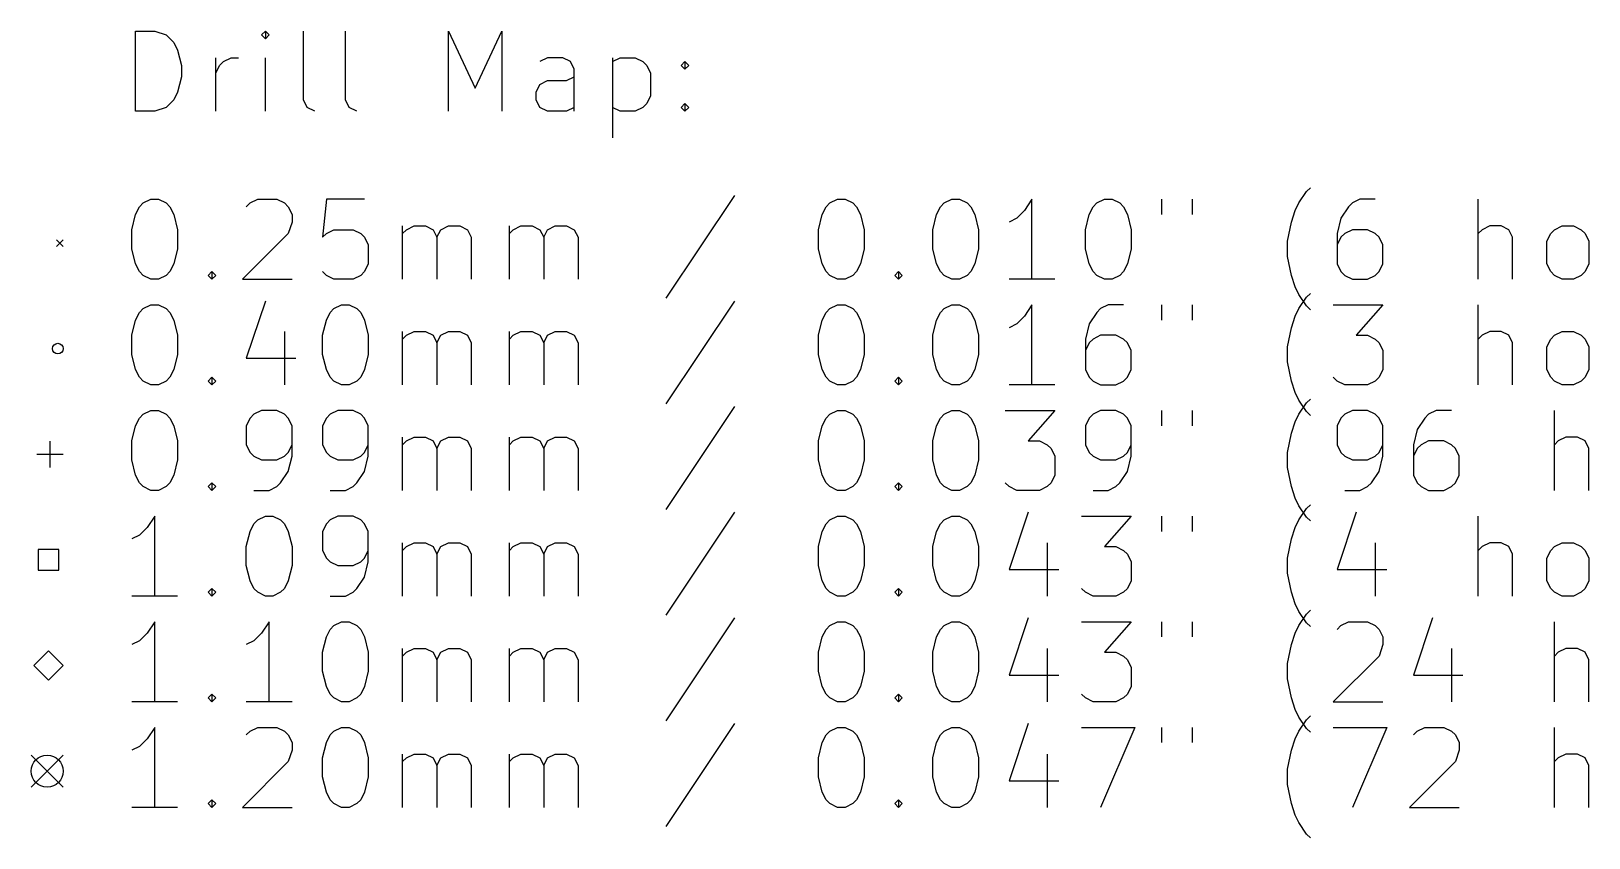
# Model space of a CAD drawing. Extents: x 19 to 135, y -149 to -23.
# Drawn here: x 19 to 77.4, y -149.4 to -119.2 of the extents above; entities that cross this region are included whole.
import ezdxf

# ---------------------------------------------------------------- set-up
doc = ezdxf.new("R2010")
doc.units = 0
doc.header["$MEASUREMENT"] = 0
doc.layers.add('BLACK', color=7, linetype='CONTINUOUS')

msp = doc.modelspace()

# ---------------------------------------------------------------- linework, layer by layer
at = {"layer": 'Black'}
for p, q in [((22.9593, -122.207), (22.9593, -119.207)), ((22.9593, -119.207), (23.6736, -119.207)), ((23.6736, -119.207), (24.1021, -119.35)), ((24.1021, -119.35), (24.3879, -119.636)), ((27.8164, -119.207), (27.6736, -119.35)), ((27.6736, -119.35), (27.8164, -119.493)), ((27.9593, -119.35), (27.8164, -119.207)), ((27.8164, -119.207), (27.8164, -119.493)), ((27.8164, -119.493), (27.9593, -119.35)), ((29.245, -121.779), (29.245, -119.207)), ((30.8164, -121.779), (30.8164, -119.207)), ((34.6736, -122.207), (34.6736, -119.207)), ((34.6736, -119.207), (35.6736, -121.35)), ((35.6736, -121.35), (36.6736, -119.207)), ((36.6736, -119.207), (36.6736, -122.207)), ((24.3879, -119.636), (24.5307, -119.921)), ((24.5307, -119.921), (24.6736, -120.493)), ((24.6736, -120.493), (24.6736, -120.921)), ((25.9593, -122.207), (25.9593, -120.207)), ((25.9593, -120.779), (26.1021, -120.493)), ((26.1021, -120.493), (26.245, -120.35)), ((26.245, -120.35), (26.5307, -120.207)), ((26.5307, -120.207), (26.8164, -120.207)), ((27.8164, -122.207), (27.8164, -120.207)), ((38.3879, -120.207), (38.1021, -120.35)), ((38.9593, -120.207), (38.3879, -120.207)), ((39.245, -120.35), (38.9593, -120.207)), ((39.3879, -120.636), (39.245, -120.35)), ((39.3879, -122.207), (39.3879, -120.636)), ((40.8164, -120.207), (40.8164, -123.207)), ((40.8164, -120.35), (41.1021, -120.207)), ((41.1021, -120.207), (41.6736, -120.207)), ((41.6736, -120.207), (41.9593, -120.35)), ((41.9593, -120.35), (42.1021, -120.493)), ((42.1021, -120.493), (42.245, -120.779)), ((43.3879, -120.493), (43.5307, -120.35)), ((43.5307, -120.636), (43.3879, -120.493)), ((43.5307, -120.35), (43.6736, -120.493)), ((43.5307, -120.35), (43.5307, -120.636)), ((43.6736, -120.493), (43.5307, -120.636)), ((24.6736, -120.921), (24.5307, -121.493)), ((37.9593, -121.493), (38.1021, -121.207)), ((38.1021, -121.207), (38.3879, -121.064)), ((38.3879, -121.064), (39.1021, -121.064)), ((39.1021, -121.064), (39.3879, -120.921)), ((42.245, -120.779), (42.245, -121.636)), ((24.3879, -121.779), (24.1021, -122.064)), ((24.5307, -121.493), (24.3879, -121.779)), ((29.3879, -122.064), (29.245, -121.779)), ((30.9593, -122.064), (30.8164, -121.779)), ((37.9593, -121.779), (37.9593, -121.493)), ((38.1021, -122.064), (37.9593, -121.779)), ((42.1021, -121.921), (41.9593, -122.064)), ((42.245, -121.636), (42.1021, -121.921)), ((43.3879, -122.064), (43.5307, -121.921)), ((43.5307, -121.921), (43.6736, -122.064)), ((43.5307, -121.921), (43.5307, -122.207)), ((23.6736, -122.207), (22.9593, -122.207)), ((24.1021, -122.064), (23.6736, -122.207)), ((29.6736, -122.207), (29.3879, -122.064)), ((31.245, -122.207), (30.9593, -122.064)), ((38.3879, -122.207), (38.1021, -122.064)), ((39.1021, -122.207), (38.3879, -122.207)), ((39.3879, -122.064), (39.1021, -122.207)), ((41.1021, -122.207), (40.8164, -122.064)), ((41.6736, -122.207), (41.1021, -122.207)), ((41.9593, -122.064), (41.6736, -122.207)), ((43.5307, -122.207), (43.3879, -122.064)), ((43.6736, -122.064), (43.5307, -122.207)), ((45.3879, -125.364), (42.8164, -129.221)), ((66.5307, -125.65), (66.8164, -125.221)), ((66.8164, -125.221), (66.9593, -125.079)), ((22.9593, -126.079), (23.1021, -125.793)), ((23.1021, -125.793), (23.245, -125.65)), ((23.245, -125.65), (23.5307, -125.507)), ((23.5307, -125.507), (23.8164, -125.507)), ((23.8164, -125.507), (24.1021, -125.65)), ((24.1021, -125.65), (24.245, -125.793)), ((24.245, -125.793), (24.3879, -126.079)), ((27.1021, -125.793), (27.245, -125.65)), ((27.245, -125.65), (27.5307, -125.507)), ((27.5307, -125.507), (28.245, -125.507)), ((28.245, -125.507), (28.5307, -125.65)), ((28.5307, -125.65), (28.6736, -125.793)), ((28.6736, -125.793), (28.8164, -126.079)), ((30.1021, -125.507), (29.9593, -126.936)), ((31.5307, -125.507), (30.1021, -125.507)), ((48.6736, -126.079), (48.8164, -125.793)), ((48.8164, -125.793), (48.9593, -125.65)), ((48.9593, -125.65), (49.245, -125.507)), ((49.245, -125.507), (49.5307, -125.507)), ((49.5307, -125.507), (49.8164, -125.65)), ((49.8164, -125.65), (49.9593, -125.793)), ((49.9593, -125.793), (50.1021, -126.079)), ((52.9593, -126.079), (53.1021, -125.793)), ((53.1021, -125.793), (53.245, -125.65)), ((53.245, -125.65), (53.5307, -125.507)), ((53.5307, -125.507), (53.8164, -125.507)), ((53.8164, -125.507), (54.1021, -125.65)), ((54.1021, -125.65), (54.245, -125.793)), ((54.245, -125.793), (54.3879, -126.079)), ((56.245, -125.936), (55.9593, -126.221)), ((56.5307, -125.507), (56.245, -125.936)), ((56.5307, -128.507), (56.5307, -125.507)), ((58.6736, -126.079), (58.8164, -125.793)), ((58.8164, -125.793), (58.9593, -125.65)), ((58.9593, -125.65), (59.245, -125.507)), ((59.245, -125.507), (59.5307, -125.507)), ((59.5307, -125.507), (59.8164, -125.65)), ((59.8164, -125.65), (59.9593, -125.793)), ((59.9593, -125.793), (60.1021, -126.079)), ((61.3879, -125.507), (61.3879, -126.079)), ((62.5307, -125.507), (62.5307, -126.079)), ((66.245, -126.364), (66.3879, -125.936)), ((66.3879, -125.936), (66.5307, -125.65)), ((68.3879, -125.793), (68.1021, -126.221)), ((68.5307, -125.65), (68.3879, -125.793)), ((68.8164, -125.507), (68.5307, -125.65)), ((69.3879, -125.507), (68.8164, -125.507)), ((73.245, -128.507), (73.245, -125.507)), ((22.8164, -126.65), (22.9593, -126.079)), ((24.3879, -126.079), (24.5307, -126.65)), ((28.8164, -126.364), (28.6736, -126.793)), ((28.8164, -126.079), (28.8164, -126.364)), ((32.9593, -128.507), (32.9593, -126.507)), ((33.1021, -126.65), (33.3879, -126.507)), ((33.3879, -126.507), (33.8164, -126.507)), ((33.8164, -126.507), (34.1021, -126.65)), ((34.3879, -126.65), (34.6736, -126.507)), ((34.6736, -126.507), (35.1021, -126.507)), ((35.1021, -126.507), (35.3879, -126.65)), ((36.9593, -128.507), (36.9593, -126.507)), ((37.1021, -126.65), (37.3879, -126.507)), ((37.3879, -126.507), (37.8164, -126.507)), ((37.8164, -126.507), (38.1021, -126.65)), ((38.3879, -126.65), (38.6736, -126.507)), ((38.6736, -126.507), (39.1021, -126.507)), ((39.1021, -126.507), (39.3879, -126.65)), ((48.5307, -126.65), (48.6736, -126.079)), ((50.1021, -126.079), (50.245, -126.65)), ((52.8164, -126.65), (52.9593, -126.079)), ((54.3879, -126.079), (54.5307, -126.65)), ((55.9593, -126.221), (55.6736, -126.364)), ((58.5307, -126.65), (58.6736, -126.079)), ((60.1021, -126.079), (60.245, -126.65)), ((66.1021, -127.079), (66.245, -126.364)), ((68.1021, -126.221), (67.9593, -126.793)), ((73.6736, -126.507), (73.3879, -126.65)), ((74.1021, -126.507), (73.6736, -126.507)), ((74.3879, -126.65), (74.1021, -126.507)), ((76.1021, -126.65), (76.3879, -126.507)), ((76.3879, -126.507), (76.8164, -126.507)), ((76.8164, -126.507), (77.1021, -126.65)), ((19.995, -127.025), (20.245, -127.275)), ((20.245, -127.025), (19.995, -127.275)), ((22.8164, -127.364), (22.8164, -126.65)), ((24.5307, -126.65), (24.5307, -127.364)), ((28.6736, -126.793), (26.9593, -128.507)), ((29.9593, -126.936), (30.1021, -126.793)), ((30.1021, -126.793), (30.3879, -126.65)), ((30.3879, -126.65), (31.1021, -126.65)), ((31.1021, -126.65), (31.3879, -126.793)), ((31.3879, -126.793), (31.5307, -126.936)), ((31.5307, -126.936), (31.6736, -127.221)), ((32.9593, -126.793), (33.1021, -126.65)), ((34.1021, -126.65), (34.245, -126.936)), ((34.245, -126.936), (34.3879, -126.65)), ((34.245, -126.936), (34.245, -128.507)), ((35.3879, -126.65), (35.5307, -126.936)), ((35.5307, -126.936), (35.5307, -128.507)), ((36.9593, -126.793), (37.1021, -126.65)), ((38.1021, -126.65), (38.245, -126.936)), ((38.245, -126.936), (38.3879, -126.65)), ((38.245, -126.936), (38.245, -128.507)), ((39.3879, -126.65), (39.5307, -126.936)), ((39.5307, -126.936), (39.5307, -128.507)), ((48.5307, -127.364), (48.5307, -126.65)), ((50.245, -126.65), (50.245, -127.364)), ((52.8164, -127.364), (52.8164, -126.65)), ((54.5307, -126.65), (54.5307, -127.364)), ((58.5307, -127.364), (58.5307, -126.65)), ((60.245, -126.65), (60.245, -127.364)), ((66.1021, -127.65), (66.1021, -127.079)), ((67.9593, -126.793), (67.9593, -127.936)), ((68.1021, -126.936), (67.9593, -127.221)), ((68.245, -126.793), (68.1021, -126.936)), ((68.5307, -126.65), (68.245, -126.793)), ((69.1021, -126.65), (68.5307, -126.65)), ((69.3879, -126.793), (69.1021, -126.65)), ((69.5307, -126.936), (69.3879, -126.793)), ((69.6736, -127.221), (69.5307, -126.936)), ((73.3879, -126.65), (73.245, -126.793)), ((74.5307, -126.936), (74.3879, -126.65)), ((74.5307, -128.507), (74.5307, -126.936)), ((75.8164, -127.079), (75.9593, -126.793)), ((75.8164, -127.936), (75.8164, -127.079)), ((75.9593, -126.793), (76.1021, -126.65)), ((77.1021, -126.65), (77.245, -126.793)), ((77.245, -126.793), (77.3879, -127.079)), ((77.3879, -127.079), (77.3879, -127.936)), ((22.9593, -127.936), (22.8164, -127.364)), ((24.5307, -127.364), (24.3879, -127.936)), ((31.6736, -127.221), (31.6736, -127.936)), ((48.6736, -127.936), (48.5307, -127.364)), ((50.245, -127.364), (50.1021, -127.936)), ((52.9593, -127.936), (52.8164, -127.364)), ((54.5307, -127.364), (54.3879, -127.936)), ((58.6736, -127.936), (58.5307, -127.364)), ((60.245, -127.364), (60.1021, -127.936)), ((66.245, -128.364), (66.1021, -127.65)), ((69.6736, -127.936), (69.6736, -127.221)), ((23.1021, -128.221), (22.9593, -127.936)), ((23.245, -128.364), (23.1021, -128.221)), ((24.245, -128.221), (24.1021, -128.364)), ((24.3879, -127.936), (24.245, -128.221)), ((25.6736, -128.364), (25.8164, -128.221)), ((25.8164, -128.221), (25.9593, -128.364)), ((25.8164, -128.221), (25.8164, -128.507)), ((30.1021, -128.364), (29.9593, -128.221)), ((31.5307, -128.221), (31.3879, -128.364)), ((31.6736, -127.936), (31.5307, -128.221)), ((48.8164, -128.221), (48.6736, -127.936)), ((48.9593, -128.364), (48.8164, -128.221)), ((49.9593, -128.221), (49.8164, -128.364)), ((50.1021, -127.936), (49.9593, -128.221)), ((51.3879, -128.364), (51.5307, -128.221)), ((51.5307, -128.221), (51.6736, -128.364)), ((51.5307, -128.221), (51.5307, -128.507)), ((53.1021, -128.221), (52.9593, -127.936)), ((53.245, -128.364), (53.1021, -128.221)), ((54.245, -128.221), (54.1021, -128.364)), ((54.3879, -127.936), (54.245, -128.221)), ((58.8164, -128.221), (58.6736, -127.936)), ((58.9593, -128.364), (58.8164, -128.221)), ((59.9593, -128.221), (59.8164, -128.364)), ((60.1021, -127.936), (59.9593, -128.221)), ((67.9593, -127.936), (68.1021, -128.221)), ((68.1021, -128.221), (68.245, -128.364)), ((69.3879, -128.364), (69.5307, -128.221)), ((69.5307, -128.221), (69.6736, -127.936)), ((75.9593, -128.221), (75.8164, -127.936)), ((76.1021, -128.364), (75.9593, -128.221)), ((77.245, -128.221), (77.1021, -128.364)), ((77.3879, -127.936), (77.245, -128.221)), ((23.5307, -128.507), (23.245, -128.364)), ((23.8164, -128.507), (23.5307, -128.507)), ((24.1021, -128.364), (23.8164, -128.507)), ((25.8164, -128.507), (25.6736, -128.364)), ((25.9593, -128.364), (25.8164, -128.507)), ((26.9593, -128.507), (28.8164, -128.507)), ((30.3879, -128.507), (30.1021, -128.364)), ((31.1021, -128.507), (30.3879, -128.507)), ((31.3879, -128.364), (31.1021, -128.507)), ((49.245, -128.507), (48.9593, -128.364)), ((49.5307, -128.507), (49.245, -128.507)), ((49.8164, -128.364), (49.5307, -128.507)), ((51.5307, -128.507), (51.3879, -128.364)), ((51.6736, -128.364), (51.5307, -128.507)), ((53.5307, -128.507), (53.245, -128.364)), ((53.8164, -128.507), (53.5307, -128.507)), ((54.1021, -128.364), (53.8164, -128.507)), ((57.3879, -128.507), (55.6736, -128.507)), ((59.245, -128.507), (58.9593, -128.364)), ((59.5307, -128.507), (59.245, -128.507)), ((59.8164, -128.364), (59.5307, -128.507)), ((66.3879, -128.793), (66.245, -128.364)), ((66.5307, -129.079), (66.3879, -128.793)), ((68.245, -128.364), (68.5307, -128.507)), ((68.5307, -128.507), (69.1021, -128.507)), ((69.1021, -128.507), (69.3879, -128.364)), ((76.3879, -128.507), (76.1021, -128.364)), ((76.8164, -128.507), (76.3879, -128.507)), ((77.1021, -128.364), (76.8164, -128.507)), ((23.245, -129.61), (23.5307, -129.467)), ((23.5307, -129.467), (23.8164, -129.467)), ((23.8164, -129.467), (24.1021, -129.61)), ((27.8164, -129.324), (27.1021, -131.467)), ((30.3879, -129.61), (30.6736, -129.467)), ((30.6736, -129.467), (30.9593, -129.467)), ((30.9593, -129.467), (31.245, -129.61)), ((45.3879, -129.324), (42.8164, -133.181)), ((48.9593, -129.61), (49.245, -129.467)), ((49.245, -129.467), (49.5307, -129.467)), ((49.5307, -129.467), (49.8164, -129.61)), ((53.245, -129.61), (53.5307, -129.467)), ((53.5307, -129.467), (53.8164, -129.467)), ((53.8164, -129.467), (54.1021, -129.61)), ((56.5307, -129.467), (56.245, -129.896)), ((56.5307, -132.467), (56.5307, -129.467)), ((59.3879, -129.467), (59.1021, -129.61)), ((59.9593, -129.467), (59.3879, -129.467)), ((61.3879, -129.467), (61.3879, -130.039)), ((62.5307, -129.467), (62.5307, -130.039)), ((66.8164, -129.507), (66.5307, -129.079)), ((66.5307, -129.61), (66.8164, -129.181)), ((66.8164, -129.181), (66.9593, -129.039)), ((66.9593, -129.65), (66.8164, -129.507)), ((67.8164, -129.467), (69.6736, -129.467)), ((69.6736, -129.467), (68.6736, -130.61)), ((73.245, -132.467), (73.245, -129.467)), ((22.8164, -130.61), (22.9593, -130.039)), ((22.9593, -130.039), (23.1021, -129.753)), ((23.1021, -129.753), (23.245, -129.61)), ((24.1021, -129.61), (24.245, -129.753)), ((24.245, -129.753), (24.3879, -130.039)), ((24.3879, -130.039), (24.5307, -130.61)), ((29.9593, -130.61), (30.1021, -130.039)), ((30.1021, -130.039), (30.245, -129.753)), ((30.245, -129.753), (30.3879, -129.61)), ((31.245, -129.61), (31.3879, -129.753)), ((31.3879, -129.753), (31.5307, -130.039)), ((31.5307, -130.039), (31.6736, -130.61)), ((48.5307, -130.61), (48.6736, -130.039)), ((48.6736, -130.039), (48.8164, -129.753)), ((48.8164, -129.753), (48.9593, -129.61)), ((49.8164, -129.61), (49.9593, -129.753)), ((49.9593, -129.753), (50.1021, -130.039)), ((50.1021, -130.039), (50.245, -130.61)), ((52.8164, -130.61), (52.9593, -130.039)), ((52.9593, -130.039), (53.1021, -129.753)), ((53.1021, -129.753), (53.245, -129.61)), ((54.1021, -129.61), (54.245, -129.753)), ((54.245, -129.753), (54.3879, -130.039)), ((54.3879, -130.039), (54.5307, -130.61)), ((56.245, -129.896), (55.9593, -130.181)), ((58.9593, -129.753), (58.6736, -130.181)), ((59.1021, -129.61), (58.9593, -129.753)), ((66.245, -130.324), (66.3879, -129.896)), ((66.3879, -129.896), (66.5307, -129.61)), ((22.8164, -131.324), (22.8164, -130.61)), ((24.5307, -130.61), (24.5307, -131.324)), ((28.5307, -130.467), (28.5307, -132.467)), ((29.9593, -131.324), (29.9593, -130.61)), ((31.6736, -130.61), (31.6736, -131.324)), ((32.9593, -132.467), (32.9593, -130.467)), ((32.9593, -130.753), (33.1021, -130.61)), ((33.1021, -130.61), (33.3879, -130.467)), ((33.3879, -130.467), (33.8164, -130.467)), ((33.8164, -130.467), (34.1021, -130.61)), ((34.1021, -130.61), (34.245, -130.896)), ((34.245, -130.896), (34.3879, -130.61)), ((34.3879, -130.61), (34.6736, -130.467)), ((34.6736, -130.467), (35.1021, -130.467)), ((35.1021, -130.467), (35.3879, -130.61)), ((35.3879, -130.61), (35.5307, -130.896)), ((36.9593, -132.467), (36.9593, -130.467)), ((36.9593, -130.753), (37.1021, -130.61)), ((37.1021, -130.61), (37.3879, -130.467)), ((37.3879, -130.467), (37.8164, -130.467)), ((37.8164, -130.467), (38.1021, -130.61)), ((38.1021, -130.61), (38.245, -130.896)), ((38.245, -130.896), (38.3879, -130.61)), ((38.3879, -130.61), (38.6736, -130.467)), ((38.6736, -130.467), (39.1021, -130.467)), ((39.1021, -130.467), (39.3879, -130.61)), ((39.3879, -130.61), (39.5307, -130.896)), ((48.5307, -131.324), (48.5307, -130.61)), ((50.245, -130.61), (50.245, -131.324)), ((52.8164, -131.324), (52.8164, -130.61)), ((54.5307, -130.61), (54.5307, -131.324)), ((55.9593, -130.181), (55.6736, -130.324)), ((58.6736, -130.181), (58.5307, -130.753)), ((59.1021, -130.61), (58.8164, -130.753)), ((59.6736, -130.61), (59.1021, -130.61)), ((59.9593, -130.753), (59.6736, -130.61)), ((66.1021, -131.039), (66.245, -130.324)), ((68.6736, -130.61), (69.1021, -130.61)), ((69.1021, -130.61), (69.3879, -130.753)), ((73.3879, -130.61), (73.245, -130.753)), ((73.6736, -130.467), (73.3879, -130.61)), ((74.1021, -130.467), (73.6736, -130.467)), ((74.3879, -130.61), (74.1021, -130.467)), ((74.5307, -130.896), (74.3879, -130.61)), ((75.9593, -130.753), (76.1021, -130.61)), ((76.1021, -130.61), (76.3879, -130.467)), ((76.3879, -130.467), (76.8164, -130.467)), ((76.8164, -130.467), (77.1021, -130.61)), ((77.1021, -130.61), (77.245, -130.753)), ((34.245, -130.896), (34.245, -132.467)), ((35.5307, -130.896), (35.5307, -132.467)), ((38.245, -130.896), (38.245, -132.467)), ((39.5307, -130.896), (39.5307, -132.467)), ((58.5307, -130.753), (58.5307, -131.896)), ((58.6736, -130.896), (58.5307, -131.181)), ((58.8164, -130.753), (58.6736, -130.896)), ((60.1021, -130.896), (59.9593, -130.753)), ((60.245, -131.181), (60.1021, -130.896)), ((60.245, -131.896), (60.245, -131.181)), ((66.1021, -131.61), (66.1021, -131.039)), ((69.3879, -130.753), (69.5307, -130.896)), ((69.5307, -130.896), (69.6736, -131.181)), ((69.6736, -131.181), (69.6736, -131.896)), ((74.5307, -132.467), (74.5307, -130.896)), ((75.8164, -131.039), (75.9593, -130.753)), ((75.8164, -131.896), (75.8164, -131.039)), ((77.245, -130.753), (77.3879, -131.039)), ((77.3879, -131.039), (77.3879, -131.896)), ((22.9593, -131.896), (22.8164, -131.324)), ((24.5307, -131.324), (24.3879, -131.896)), ((27.1021, -131.467), (28.9593, -131.467)), ((30.1021, -131.896), (29.9593, -131.324)), ((31.6736, -131.324), (31.5307, -131.896)), ((48.6736, -131.896), (48.5307, -131.324)), ((50.245, -131.324), (50.1021, -131.896)), ((52.9593, -131.896), (52.8164, -131.324)), ((54.5307, -131.324), (54.3879, -131.896)), ((66.245, -132.324), (66.1021, -131.61)), ((23.1021, -132.181), (22.9593, -131.896)), ((23.245, -132.324), (23.1021, -132.181)), ((23.5307, -132.467), (23.245, -132.324)), ((24.1021, -132.324), (23.8164, -132.467)), ((24.245, -132.181), (24.1021, -132.324)), ((24.3879, -131.896), (24.245, -132.181)), ((25.6736, -132.324), (25.8164, -132.181)), ((25.8164, -132.467), (25.6736, -132.324)), ((25.8164, -132.181), (25.9593, -132.324)), ((25.8164, -132.181), (25.8164, -132.467)), ((25.9593, -132.324), (25.8164, -132.467)), ((30.245, -132.181), (30.1021, -131.896)), ((30.3879, -132.324), (30.245, -132.181)), ((30.6736, -132.467), (30.3879, -132.324)), ((31.245, -132.324), (30.9593, -132.467)), ((31.3879, -132.181), (31.245, -132.324)), ((31.5307, -131.896), (31.3879, -132.181)), ((48.8164, -132.181), (48.6736, -131.896)), ((48.9593, -132.324), (48.8164, -132.181)), ((49.245, -132.467), (48.9593, -132.324)), ((49.8164, -132.324), (49.5307, -132.467)), ((49.9593, -132.181), (49.8164, -132.324)), ((50.1021, -131.896), (49.9593, -132.181)), ((51.3879, -132.324), (51.5307, -132.181)), ((51.5307, -132.467), (51.3879, -132.324)), ((51.5307, -132.181), (51.6736, -132.324)), ((51.5307, -132.181), (51.5307, -132.467)), ((51.6736, -132.324), (51.5307, -132.467)), ((53.1021, -132.181), (52.9593, -131.896)), ((53.245, -132.324), (53.1021, -132.181)), ((53.5307, -132.467), (53.245, -132.324)), ((54.1021, -132.324), (53.8164, -132.467)), ((54.245, -132.181), (54.1021, -132.324)), ((54.3879, -131.896), (54.245, -132.181)), ((58.5307, -131.896), (58.6736, -132.181)), ((58.6736, -132.181), (58.8164, -132.324)), ((58.8164, -132.324), (59.1021, -132.467)), ((59.6736, -132.467), (59.9593, -132.324)), ((59.9593, -132.324), (60.1021, -132.181)), ((60.1021, -132.181), (60.245, -131.896)), ((66.3879, -132.753), (66.245, -132.324)), ((67.9593, -132.324), (67.8164, -132.181)), ((68.245, -132.467), (67.9593, -132.324)), ((69.3879, -132.324), (69.1021, -132.467)), ((69.5307, -132.181), (69.3879, -132.324)), ((69.6736, -131.896), (69.5307, -132.181)), ((75.9593, -132.181), (75.8164, -131.896)), ((76.1021, -132.324), (75.9593, -132.181)), ((76.3879, -132.467), (76.1021, -132.324)), ((77.1021, -132.324), (76.8164, -132.467)), ((77.245, -132.181), (77.1021, -132.324)), ((77.3879, -131.896), (77.245, -132.181)), ((23.8164, -132.467), (23.5307, -132.467)), ((30.9593, -132.467), (30.6736, -132.467)), ((49.5307, -132.467), (49.245, -132.467)), ((53.8164, -132.467), (53.5307, -132.467)), ((57.3879, -132.467), (55.6736, -132.467)), ((59.1021, -132.467), (59.6736, -132.467)), ((66.5307, -133.039), (66.3879, -132.753)), ((66.8164, -133.141), (66.9593, -132.999)), ((69.1021, -132.467), (68.245, -132.467)), ((76.8164, -132.467), (76.3879, -132.467)), ((23.1021, -133.713), (23.245, -133.57)), ((23.245, -133.57), (23.5307, -133.427)), ((23.5307, -133.427), (23.8164, -133.427)), ((23.8164, -133.427), (24.1021, -133.57)), ((24.1021, -133.57), (24.245, -133.713)), ((27.3879, -133.57), (27.245, -133.713)), ((27.6736, -133.427), (27.3879, -133.57)), ((28.245, -133.427), (27.6736, -133.427)), ((28.5307, -133.57), (28.245, -133.427)), ((28.6736, -133.713), (28.5307, -133.57)), ((30.245, -133.57), (30.1021, -133.713)), ((30.5307, -133.427), (30.245, -133.57)), ((31.1021, -133.427), (30.5307, -133.427)), ((31.3879, -133.57), (31.1021, -133.427)), ((31.5307, -133.713), (31.3879, -133.57)), ((45.3879, -133.284), (42.8164, -137.141)), ((48.8164, -133.713), (48.9593, -133.57)), ((48.9593, -133.57), (49.245, -133.427)), ((49.245, -133.427), (49.5307, -133.427)), ((49.5307, -133.427), (49.8164, -133.57)), ((49.8164, -133.57), (49.9593, -133.713)), ((53.1021, -133.713), (53.245, -133.57)), ((53.245, -133.57), (53.5307, -133.427)), ((53.5307, -133.427), (53.8164, -133.427)), ((53.8164, -133.427), (54.1021, -133.57)), ((54.1021, -133.57), (54.245, -133.713)), ((55.5307, -133.427), (57.3879, -133.427)), ((57.3879, -133.427), (56.3879, -134.57)), ((58.8164, -133.57), (58.6736, -133.713)), ((59.1021, -133.427), (58.8164, -133.57)), ((59.6736, -133.427), (59.1021, -133.427)), ((59.9593, -133.57), (59.6736, -133.427)), ((60.1021, -133.713), (59.9593, -133.57)), ((61.3879, -133.427), (61.3879, -133.999)), ((62.5307, -133.427), (62.5307, -133.999)), ((66.3879, -133.856), (66.5307, -133.57)), ((66.8164, -133.467), (66.5307, -133.039)), ((66.5307, -133.57), (66.8164, -133.141)), ((66.9593, -133.61), (66.8164, -133.467)), ((68.245, -133.57), (68.1021, -133.713)), ((68.5307, -133.427), (68.245, -133.57)), ((69.1021, -133.427), (68.5307, -133.427)), ((69.3879, -133.57), (69.1021, -133.427)), ((69.5307, -133.713), (69.3879, -133.57)), ((71.3879, -133.57), (71.245, -133.713)), ((71.6736, -133.427), (71.3879, -133.57)), ((72.245, -133.427), (71.6736, -133.427)), ((76.1021, -136.427), (76.1021, -133.427)), ((22.8164, -134.57), (22.9593, -133.999)), ((22.9593, -133.999), (23.1021, -133.713)), ((24.245, -133.713), (24.3879, -133.999)), ((24.3879, -133.999), (24.5307, -134.57)), ((27.245, -133.713), (27.1021, -133.999)), ((27.1021, -133.999), (27.1021, -134.713)), ((28.8164, -133.999), (28.6736, -133.713)), ((28.8164, -135.141), (28.8164, -133.999)), ((30.1021, -133.713), (29.9593, -133.999)), ((29.9593, -133.999), (29.9593, -134.713)), ((31.6736, -133.999), (31.5307, -133.713)), ((31.6736, -135.141), (31.6736, -133.999)), ((48.5307, -134.57), (48.6736, -133.999)), ((48.6736, -133.999), (48.8164, -133.713)), ((49.9593, -133.713), (50.1021, -133.999)), ((50.1021, -133.999), (50.245, -134.57)), ((52.8164, -134.57), (52.9593, -133.999)), ((52.9593, -133.999), (53.1021, -133.713)), ((54.245, -133.713), (54.3879, -133.999)), ((54.3879, -133.999), (54.5307, -134.57)), ((58.6736, -133.713), (58.5307, -133.999)), ((58.5307, -133.999), (58.5307, -134.713)), ((60.245, -133.999), (60.1021, -133.713)), ((60.245, -135.141), (60.245, -133.999)), ((66.245, -134.284), (66.3879, -133.856)), ((68.1021, -133.713), (67.9593, -133.999)), ((67.9593, -133.999), (67.9593, -134.713)), ((69.6736, -133.999), (69.5307, -133.713)), ((69.6736, -135.141), (69.6736, -133.999)), ((70.9593, -134.141), (70.8164, -134.713)), ((71.245, -133.713), (70.9593, -134.141)), ((19.7497, -134.575), (19.7497, -135.565)), ((22.8164, -135.284), (22.8164, -134.57)), ((24.5307, -134.57), (24.5307, -135.284)), ((27.1021, -134.713), (27.245, -134.999)), ((28.6736, -134.999), (28.8164, -134.713)), ((29.9593, -134.713), (30.1021, -134.999)), ((31.5307, -134.999), (31.6736, -134.713)), ((32.9593, -136.427), (32.9593, -134.427)), ((32.9593, -134.713), (33.1021, -134.57)), ((33.1021, -134.57), (33.3879, -134.427)), ((33.3879, -134.427), (33.8164, -134.427)), ((33.8164, -134.427), (34.1021, -134.57)), ((34.1021, -134.57), (34.245, -134.856)), ((34.245, -134.856), (34.3879, -134.57)), ((34.3879, -134.57), (34.6736, -134.427)), ((34.6736, -134.427), (35.1021, -134.427)), ((35.1021, -134.427), (35.3879, -134.57)), ((35.3879, -134.57), (35.5307, -134.856)), ((36.9593, -136.427), (36.9593, -134.427)), ((36.9593, -134.713), (37.1021, -134.57)), ((37.1021, -134.57), (37.3879, -134.427)), ((37.3879, -134.427), (37.8164, -134.427)), ((37.8164, -134.427), (38.1021, -134.57)), ((38.1021, -134.57), (38.245, -134.856)), ((38.245, -134.856), (38.3879, -134.57)), ((38.3879, -134.57), (38.6736, -134.427)), ((38.6736, -134.427), (39.1021, -134.427)), ((39.1021, -134.427), (39.3879, -134.57)), ((39.3879, -134.57), (39.5307, -134.856)), ((48.5307, -135.284), (48.5307, -134.57)), ((50.245, -134.57), (50.245, -135.284)), ((52.8164, -135.284), (52.8164, -134.57)), ((54.5307, -134.57), (54.5307, -135.284)), ((56.3879, -134.57), (56.8164, -134.57)), ((56.8164, -134.57), (57.1021, -134.713)), ((57.1021, -134.713), (57.245, -134.856)), ((58.5307, -134.713), (58.6736, -134.999)), ((60.1021, -134.999), (60.245, -134.713)), ((66.1021, -134.999), (66.245, -134.284)), ((67.9593, -134.713), (68.1021, -134.999)), ((69.5307, -134.999), (69.6736, -134.713)), ((70.8164, -134.713), (70.8164, -135.856)), ((71.1021, -134.713), (70.9593, -134.856)), ((71.3879, -134.57), (71.1021, -134.713)), ((71.9593, -134.57), (71.3879, -134.57)), ((72.245, -134.713), (71.9593, -134.57)), ((72.3879, -134.856), (72.245, -134.713)), ((76.245, -134.57), (76.1021, -134.713)), ((76.5307, -134.427), (76.245, -134.57)), ((76.9593, -134.427), (76.5307, -134.427)), ((77.245, -134.57), (76.9593, -134.427)), ((77.3879, -134.856), (77.245, -134.57)), ((19.2544, -135.07), (20.245, -135.07)), ((22.9593, -135.856), (22.8164, -135.284)), ((24.5307, -135.284), (24.3879, -135.856)), ((27.245, -134.999), (27.3879, -135.141)), ((27.3879, -135.141), (27.6736, -135.284)), ((27.6736, -135.284), (28.245, -135.284)), ((28.245, -135.284), (28.5307, -135.141)), ((28.5307, -135.141), (28.6736, -134.999)), ((28.6736, -135.713), (28.8164, -135.141)), ((30.1021, -134.999), (30.245, -135.141)), ((30.245, -135.141), (30.5307, -135.284)), ((30.5307, -135.284), (31.1021, -135.284)), ((31.1021, -135.284), (31.3879, -135.141)), ((31.3879, -135.141), (31.5307, -134.999)), ((31.5307, -135.713), (31.6736, -135.141)), ((34.245, -134.856), (34.245, -136.427)), ((35.5307, -134.856), (35.5307, -136.427)), ((38.245, -134.856), (38.245, -136.427)), ((39.5307, -134.856), (39.5307, -136.427)), ((48.6736, -135.856), (48.5307, -135.284)), ((50.245, -135.284), (50.1021, -135.856)), ((52.9593, -135.856), (52.8164, -135.284)), ((54.5307, -135.284), (54.3879, -135.856)), ((57.245, -134.856), (57.3879, -135.141)), ((57.3879, -135.141), (57.3879, -135.856)), ((58.6736, -134.999), (58.8164, -135.141)), ((58.8164, -135.141), (59.1021, -135.284)), ((59.1021, -135.284), (59.6736, -135.284)), ((59.6736, -135.284), (59.9593, -135.141)), ((59.9593, -135.141), (60.1021, -134.999)), ((60.1021, -135.713), (60.245, -135.141)), ((66.1021, -135.57), (66.1021, -134.999)), ((68.1021, -134.999), (68.245, -135.141)), ((68.245, -135.141), (68.5307, -135.284)), ((68.5307, -135.284), (69.1021, -135.284)), ((69.1021, -135.284), (69.3879, -135.141)), ((69.3879, -135.141), (69.5307, -134.999)), ((69.5307, -135.713), (69.6736, -135.141)), ((70.9593, -134.856), (70.8164, -135.141)), ((72.5307, -135.141), (72.3879, -134.856)), ((72.5307, -135.856), (72.5307, -135.141)), ((77.3879, -136.427), (77.3879, -134.856)), ((23.1021, -136.141), (22.9593, -135.856)), ((24.3879, -135.856), (24.245, -136.141)), ((28.3879, -136.141), (28.6736, -135.713)), ((31.245, -136.141), (31.5307, -135.713)), ((48.8164, -136.141), (48.6736, -135.856)), ((50.1021, -135.856), (49.9593, -136.141)), ((53.1021, -136.141), (52.9593, -135.856)), ((54.3879, -135.856), (54.245, -136.141)), ((57.3879, -135.856), (57.245, -136.141)), ((59.8164, -136.141), (60.1021, -135.713)), ((66.245, -136.284), (66.1021, -135.57)), ((69.245, -136.141), (69.5307, -135.713)), ((70.8164, -135.856), (70.9593, -136.141)), ((72.3879, -136.141), (72.5307, -135.856)), ((23.245, -136.284), (23.1021, -136.141)), ((23.5307, -136.427), (23.245, -136.284)), ((23.8164, -136.427), (23.5307, -136.427)), ((24.1021, -136.284), (23.8164, -136.427)), ((24.245, -136.141), (24.1021, -136.284)), ((25.6736, -136.284), (25.8164, -136.141)), ((25.8164, -136.427), (25.6736, -136.284)), ((25.8164, -136.141), (25.9593, -136.284)), ((25.8164, -136.141), (25.8164, -136.427)), ((25.9593, -136.284), (25.8164, -136.427)), ((27.3879, -136.427), (27.9593, -136.427)), ((27.9593, -136.427), (28.245, -136.284)), ((28.245, -136.284), (28.3879, -136.141)), ((30.245, -136.427), (30.8164, -136.427)), ((30.8164, -136.427), (31.1021, -136.284)), ((31.1021, -136.284), (31.245, -136.141)), ((48.9593, -136.284), (48.8164, -136.141)), ((49.245, -136.427), (48.9593, -136.284)), ((49.5307, -136.427), (49.245, -136.427)), ((49.8164, -136.284), (49.5307, -136.427)), ((49.9593, -136.141), (49.8164, -136.284)), ((51.3879, -136.284), (51.5307, -136.141)), ((51.5307, -136.427), (51.3879, -136.284)), ((51.5307, -136.141), (51.6736, -136.284)), ((51.5307, -136.141), (51.5307, -136.427)), ((51.6736, -136.284), (51.5307, -136.427)), ((53.245, -136.284), (53.1021, -136.141)), ((53.5307, -136.427), (53.245, -136.284)), ((53.8164, -136.427), (53.5307, -136.427)), ((54.1021, -136.284), (53.8164, -136.427)), ((54.245, -136.141), (54.1021, -136.284)), ((55.6736, -136.284), (55.5307, -136.141)), ((55.9593, -136.427), (55.6736, -136.284)), ((56.8164, -136.427), (55.9593, -136.427)), ((57.1021, -136.284), (56.8164, -136.427)), ((57.245, -136.141), (57.1021, -136.284)), ((58.8164, -136.427), (59.3879, -136.427)), ((59.3879, -136.427), (59.6736, -136.284)), ((59.6736, -136.284), (59.8164, -136.141)), ((66.3879, -136.713), (66.245, -136.284)), ((68.245, -136.427), (68.8164, -136.427)), ((68.8164, -136.427), (69.1021, -136.284)), ((69.1021, -136.284), (69.245, -136.141)), ((70.9593, -136.141), (71.1021, -136.284)), ((71.1021, -136.284), (71.3879, -136.427)), ((71.3879, -136.427), (71.9593, -136.427)), ((71.9593, -136.427), (72.245, -136.284)), ((72.245, -136.284), (72.3879, -136.141)), ((66.5307, -136.999), (66.3879, -136.713)), ((66.8164, -137.427), (66.5307, -136.999)), ((66.5307, -137.53), (66.8164, -137.101)), ((66.8164, -137.101), (66.9593, -136.959)), ((23.6736, -137.387), (23.3879, -137.816)), ((23.6736, -140.387), (23.6736, -137.387)), ((27.245, -137.959), (27.3879, -137.673)), ((27.3879, -137.673), (27.5307, -137.53)), ((27.5307, -137.53), (27.8164, -137.387)), ((27.8164, -137.387), (28.1021, -137.387)), ((28.1021, -137.387), (28.3879, -137.53)), ((28.3879, -137.53), (28.5307, -137.673)), ((28.5307, -137.673), (28.6736, -137.959)), ((30.1021, -137.673), (29.9593, -137.959)), ((30.245, -137.53), (30.1021, -137.673)), ((30.5307, -137.387), (30.245, -137.53)), ((31.1021, -137.387), (30.5307, -137.387)), ((31.3879, -137.53), (31.1021, -137.387)), ((31.5307, -137.673), (31.3879, -137.53)), ((31.6736, -137.959), (31.5307, -137.673)), ((45.3879, -137.244), (42.8164, -141.101)), ((48.6736, -137.959), (48.8164, -137.673)), ((48.8164, -137.673), (48.9593, -137.53)), ((48.9593, -137.53), (49.245, -137.387)), ((49.245, -137.387), (49.5307, -137.387)), ((49.5307, -137.387), (49.8164, -137.53)), ((49.8164, -137.53), (49.9593, -137.673)), ((49.9593, -137.673), (50.1021, -137.959)), ((52.9593, -137.959), (53.1021, -137.673)), ((53.1021, -137.673), (53.245, -137.53)), ((53.245, -137.53), (53.5307, -137.387)), ((53.5307, -137.387), (53.8164, -137.387)), ((53.8164, -137.387), (54.1021, -137.53)), ((54.1021, -137.53), (54.245, -137.673)), ((54.245, -137.673), (54.3879, -137.959)), ((56.3879, -137.244), (55.6736, -139.387)), ((58.3879, -137.387), (60.245, -137.387)), ((60.245, -137.387), (59.245, -138.53)), ((61.3879, -137.387), (61.3879, -137.959)), ((62.5307, -137.387), (62.5307, -137.959)), ((66.3879, -137.816), (66.5307, -137.53)), ((66.9593, -137.57), (66.8164, -137.427)), ((68.6736, -137.244), (67.9593, -139.387)), ((73.245, -140.387), (73.245, -137.387)), ((23.1021, -138.101), (22.8164, -138.244)), ((23.3879, -137.816), (23.1021, -138.101)), ((27.1021, -138.53), (27.245, -137.959)), ((28.6736, -137.959), (28.8164, -138.53)), ((29.9593, -137.959), (29.9593, -138.673)), ((31.6736, -139.101), (31.6736, -137.959)), ((48.5307, -138.53), (48.6736, -137.959)), ((50.1021, -137.959), (50.245, -138.53)), ((52.8164, -138.53), (52.9593, -137.959)), ((54.3879, -137.959), (54.5307, -138.53)), ((66.1021, -138.959), (66.245, -138.244)), ((66.245, -138.244), (66.3879, -137.816)), ((20.0851, -138.644), (19.3127, -138.644)), ((19.3127, -138.644), (19.3127, -139.416)), ((20.0851, -139.416), (20.0851, -138.644)), ((27.1021, -139.244), (27.1021, -138.53)), ((28.8164, -138.53), (28.8164, -139.244)), ((29.9593, -138.673), (30.1021, -138.959)), ((31.5307, -138.959), (31.6736, -138.673)), ((32.9593, -140.387), (32.9593, -138.387)), ((32.9593, -138.673), (33.1021, -138.53)), ((33.1021, -138.53), (33.3879, -138.387)), ((33.3879, -138.387), (33.8164, -138.387)), ((33.8164, -138.387), (34.1021, -138.53)), ((34.1021, -138.53), (34.245, -138.816)), ((34.245, -138.816), (34.3879, -138.53)), ((34.245, -138.816), (34.245, -140.387)), ((34.3879, -138.53), (34.6736, -138.387)), ((34.6736, -138.387), (35.1021, -138.387)), ((35.1021, -138.387), (35.3879, -138.53)), ((35.3879, -138.53), (35.5307, -138.816)), ((35.5307, -138.816), (35.5307, -140.387)), ((36.9593, -140.387), (36.9593, -138.387)), ((36.9593, -138.673), (37.1021, -138.53)), ((37.1021, -138.53), (37.3879, -138.387)), ((37.3879, -138.387), (37.8164, -138.387)), ((37.8164, -138.387), (38.1021, -138.53)), ((38.1021, -138.53), (38.245, -138.816)), ((38.245, -138.816), (38.3879, -138.53)), ((38.245, -138.816), (38.245, -140.387)), ((38.3879, -138.53), (38.6736, -138.387)), ((38.6736, -138.387), (39.1021, -138.387)), ((39.1021, -138.387), (39.3879, -138.53)), ((39.3879, -138.53), (39.5307, -138.816)), ((39.5307, -138.816), (39.5307, -140.387)), ((48.5307, -139.244), (48.5307, -138.53)), ((50.245, -138.53), (50.245, -139.244)), ((52.8164, -139.244), (52.8164, -138.53)), ((54.5307, -138.53), (54.5307, -139.244)), ((57.1021, -138.387), (57.1021, -140.387)), ((59.245, -138.53), (59.6736, -138.53)), ((59.6736, -138.53), (59.9593, -138.673)), ((59.9593, -138.673), (60.1021, -138.816)), ((60.1021, -138.816), (60.245, -139.101)), ((69.3879, -138.387), (69.3879, -140.387)), ((73.3879, -138.53), (73.245, -138.673)), ((73.6736, -138.387), (73.3879, -138.53)), ((74.1021, -138.387), (73.6736, -138.387)), ((74.3879, -138.53), (74.1021, -138.387)), ((74.5307, -138.816), (74.3879, -138.53)), ((74.5307, -140.387), (74.5307, -138.816)), ((75.8164, -138.959), (75.9593, -138.673)), ((75.9593, -138.673), (76.1021, -138.53)), ((76.1021, -138.53), (76.3879, -138.387)), ((76.3879, -138.387), (76.8164, -138.387)), ((76.8164, -138.387), (77.1021, -138.53)), ((77.1021, -138.53), (77.245, -138.673)), ((77.245, -138.673), (77.3879, -138.959)), ((19.3127, -139.416), (20.0851, -139.416)), ((27.245, -139.816), (27.1021, -139.244)), ((28.8164, -139.244), (28.6736, -139.816)), ((30.1021, -138.959), (30.245, -139.101)), ((30.245, -139.101), (30.5307, -139.244)), ((30.5307, -139.244), (31.1021, -139.244)), ((31.1021, -139.244), (31.3879, -139.101)), ((31.3879, -139.101), (31.5307, -138.959)), ((31.5307, -139.673), (31.6736, -139.101)), ((48.6736, -139.816), (48.5307, -139.244)), ((50.245, -139.244), (50.1021, -139.816)), ((52.9593, -139.816), (52.8164, -139.244)), ((54.5307, -139.244), (54.3879, -139.816)), ((55.6736, -139.387), (57.5307, -139.387)), ((60.245, -139.101), (60.245, -139.816)), ((66.1021, -139.53), (66.1021, -138.959)), ((67.9593, -139.387), (69.8164, -139.387)), ((75.8164, -139.816), (75.8164, -138.959)), ((77.3879, -138.959), (77.3879, -139.816)), ((27.3879, -140.101), (27.245, -139.816)), ((28.6736, -139.816), (28.5307, -140.101)), ((31.245, -140.101), (31.5307, -139.673)), ((48.8164, -140.101), (48.6736, -139.816)), ((50.1021, -139.816), (49.9593, -140.101)), ((53.1021, -140.101), (52.9593, -139.816)), ((54.3879, -139.816), (54.245, -140.101)), ((60.245, -139.816), (60.1021, -140.101)), ((66.245, -140.244), (66.1021, -139.53)), ((75.9593, -140.101), (75.8164, -139.816)), ((77.3879, -139.816), (77.245, -140.101)), ((24.5307, -140.387), (22.8164, -140.387)), ((25.6736, -140.244), (25.8164, -140.101)), ((25.8164, -140.387), (25.6736, -140.244)), ((25.8164, -140.101), (25.9593, -140.244)), ((25.8164, -140.101), (25.8164, -140.387)), ((25.9593, -140.244), (25.8164, -140.387)), ((27.5307, -140.244), (27.3879, -140.101)), ((27.8164, -140.387), (27.5307, -140.244)), ((28.1021, -140.387), (27.8164, -140.387)), ((28.3879, -140.244), (28.1021, -140.387)), ((28.5307, -140.101), (28.3879, -140.244)), ((30.245, -140.387), (30.8164, -140.387)), ((30.8164, -140.387), (31.1021, -140.244)), ((31.1021, -140.244), (31.245, -140.101)), ((48.9593, -140.244), (48.8164, -140.101)), ((49.245, -140.387), (48.9593, -140.244)), ((49.5307, -140.387), (49.245, -140.387)), ((49.8164, -140.244), (49.5307, -140.387)), ((49.9593, -140.101), (49.8164, -140.244)), ((51.3879, -140.244), (51.5307, -140.101)), ((51.5307, -140.387), (51.3879, -140.244)), ((51.5307, -140.101), (51.6736, -140.244)), ((51.5307, -140.101), (51.5307, -140.387)), ((51.6736, -140.244), (51.5307, -140.387)), ((53.245, -140.244), (53.1021, -140.101)), ((53.5307, -140.387), (53.245, -140.244)), ((53.8164, -140.387), (53.5307, -140.387)), ((54.1021, -140.244), (53.8164, -140.387)), ((54.245, -140.101), (54.1021, -140.244)), ((58.5307, -140.244), (58.3879, -140.101)), ((58.8164, -140.387), (58.5307, -140.244)), ((59.6736, -140.387), (58.8164, -140.387)), ((59.9593, -140.244), (59.6736, -140.387)), ((60.1021, -140.101), (59.9593, -140.244)), ((66.3879, -140.673), (66.245, -140.244)), ((76.1021, -140.244), (75.9593, -140.101)), ((76.3879, -140.387), (76.1021, -140.244)), ((76.8164, -140.387), (76.3879, -140.387)), ((77.1021, -140.244), (76.8164, -140.387)), ((77.245, -140.101), (77.1021, -140.244)), ((66.5307, -140.959), (66.3879, -140.673)), ((66.8164, -141.387), (66.5307, -140.959)), ((66.5307, -141.49), (66.8164, -141.061)), ((66.8164, -141.061), (66.9593, -140.919)), ((23.6736, -141.347), (23.3879, -141.776)), ((23.6736, -144.347), (23.6736, -141.347)), ((27.9593, -141.347), (27.6736, -141.776)), ((27.9593, -144.347), (27.9593, -141.347)), ((30.1021, -141.919), (30.245, -141.633)), ((30.245, -141.633), (30.3879, -141.49)), ((30.3879, -141.49), (30.6736, -141.347)), ((30.6736, -141.347), (30.9593, -141.347)), ((30.9593, -141.347), (31.245, -141.49)), ((31.245, -141.49), (31.3879, -141.633)), ((31.3879, -141.633), (31.5307, -141.919)), ((45.3879, -141.204), (42.8164, -145.061)), ((48.6736, -141.919), (48.8164, -141.633)), ((48.8164, -141.633), (48.9593, -141.49)), ((48.9593, -141.49), (49.245, -141.347)), ((49.245, -141.347), (49.5307, -141.347)), ((49.5307, -141.347), (49.8164, -141.49)), ((49.8164, -141.49), (49.9593, -141.633)), ((49.9593, -141.633), (50.1021, -141.919)), ((52.9593, -141.919), (53.1021, -141.633)), ((53.1021, -141.633), (53.245, -141.49)), ((53.245, -141.49), (53.5307, -141.347)), ((53.5307, -141.347), (53.8164, -141.347)), ((53.8164, -141.347), (54.1021, -141.49)), ((54.1021, -141.49), (54.245, -141.633)), ((54.245, -141.633), (54.3879, -141.919)), ((56.3879, -141.204), (55.6736, -143.347)), ((58.3879, -141.347), (60.245, -141.347)), ((60.245, -141.347), (59.245, -142.49)), ((61.3879, -141.347), (61.3879, -141.919)), ((62.5307, -141.347), (62.5307, -141.919)), ((66.3879, -141.776), (66.5307, -141.49)), ((66.9593, -141.53), (66.8164, -141.387)), ((67.9593, -141.633), (68.1021, -141.49)), ((68.1021, -141.49), (68.3879, -141.347)), ((68.3879, -141.347), (69.1021, -141.347)), ((69.1021, -141.347), (69.3879, -141.49)), ((69.3879, -141.49), (69.5307, -141.633)), ((69.5307, -141.633), (69.6736, -141.919)), ((71.5307, -141.204), (70.8164, -143.347)), ((76.1021, -144.347), (76.1021, -141.347)), ((23.1021, -142.061), (22.8164, -142.204)), ((23.3879, -141.776), (23.1021, -142.061)), ((27.3879, -142.061), (27.1021, -142.204)), ((27.6736, -141.776), (27.3879, -142.061)), ((29.9593, -142.49), (30.1021, -141.919)), ((31.5307, -141.919), (31.6736, -142.49)), ((32.9593, -144.347), (32.9593, -142.347)), ((33.1021, -142.49), (33.3879, -142.347)), ((33.3879, -142.347), (33.8164, -142.347)), ((33.8164, -142.347), (34.1021, -142.49)), ((34.3879, -142.49), (34.6736, -142.347)), ((34.6736, -142.347), (35.1021, -142.347)), ((35.1021, -142.347), (35.3879, -142.49)), ((36.9593, -144.347), (36.9593, -142.347)), ((37.1021, -142.49), (37.3879, -142.347)), ((37.3879, -142.347), (37.8164, -142.347)), ((37.8164, -142.347), (38.1021, -142.49)), ((38.3879, -142.49), (38.6736, -142.347)), ((38.6736, -142.347), (39.1021, -142.347)), ((39.1021, -142.347), (39.3879, -142.49)), ((48.5307, -142.49), (48.6736, -141.919)), ((50.1021, -141.919), (50.245, -142.49)), ((52.8164, -142.49), (52.9593, -141.919)), ((54.3879, -141.919), (54.5307, -142.49)), ((57.1021, -142.347), (57.1021, -144.347)), ((66.1021, -142.919), (66.245, -142.204)), ((66.245, -142.204), (66.3879, -141.776)), ((69.6736, -142.204), (69.5307, -142.633)), ((69.6736, -141.919), (69.6736, -142.204)), ((72.245, -142.347), (72.245, -144.347)), ((76.5307, -142.347), (76.245, -142.49)), ((76.9593, -142.347), (76.5307, -142.347)), ((77.245, -142.49), (76.9593, -142.347)), ((19.695, -142.44), (19.145, -142.99)), ((20.245, -142.99), (19.695, -142.44)), ((29.9593, -143.204), (29.9593, -142.49)), ((31.6736, -142.49), (31.6736, -143.204)), ((32.9593, -142.633), (33.1021, -142.49)), ((34.1021, -142.49), (34.245, -142.776)), ((34.245, -142.776), (34.3879, -142.49)), ((34.245, -142.776), (34.245, -144.347)), ((35.3879, -142.49), (35.5307, -142.776)), ((35.5307, -142.776), (35.5307, -144.347)), ((36.9593, -142.633), (37.1021, -142.49)), ((38.1021, -142.49), (38.245, -142.776)), ((38.245, -142.776), (38.3879, -142.49)), ((38.245, -142.776), (38.245, -144.347)), ((39.3879, -142.49), (39.5307, -142.776)), ((39.5307, -142.776), (39.5307, -144.347)), ((48.5307, -143.204), (48.5307, -142.49)), ((50.245, -142.49), (50.245, -143.204)), ((52.8164, -143.204), (52.8164, -142.49)), ((54.5307, -142.49), (54.5307, -143.204)), ((59.245, -142.49), (59.6736, -142.49)), ((59.6736, -142.49), (59.9593, -142.633)), ((59.9593, -142.633), (60.1021, -142.776)), ((60.1021, -142.776), (60.245, -143.061)), ((66.1021, -143.49), (66.1021, -142.919)), ((69.5307, -142.633), (67.8164, -144.347)), ((76.245, -142.49), (76.1021, -142.633)), ((77.3879, -142.776), (77.245, -142.49)), ((77.3879, -144.347), (77.3879, -142.776)), ((19.145, -142.99), (19.695, -143.54)), ((19.695, -143.54), (20.245, -142.99)), ((30.1021, -143.776), (29.9593, -143.204)), ((31.6736, -143.204), (31.5307, -143.776)), ((48.6736, -143.776), (48.5307, -143.204)), ((50.245, -143.204), (50.1021, -143.776)), ((52.9593, -143.776), (52.8164, -143.204)), ((54.5307, -143.204), (54.3879, -143.776)), ((55.6736, -143.347), (57.5307, -143.347)), ((60.245, -143.061), (60.245, -143.776)), ((66.245, -144.204), (66.1021, -143.49)), ((70.8164, -143.347), (72.6736, -143.347)), ((25.6736, -144.204), (25.8164, -144.061)), ((25.8164, -144.061), (25.9593, -144.204)), ((25.8164, -144.061), (25.8164, -144.347)), ((30.245, -144.061), (30.1021, -143.776)), ((30.3879, -144.204), (30.245, -144.061)), ((31.3879, -144.061), (31.245, -144.204)), ((31.5307, -143.776), (31.3879, -144.061)), ((48.8164, -144.061), (48.6736, -143.776)), ((48.9593, -144.204), (48.8164, -144.061)), ((49.9593, -144.061), (49.8164, -144.204)), ((50.1021, -143.776), (49.9593, -144.061)), ((51.3879, -144.204), (51.5307, -144.061)), ((51.5307, -144.061), (51.6736, -144.204)), ((51.5307, -144.061), (51.5307, -144.347)), ((53.1021, -144.061), (52.9593, -143.776)), ((53.245, -144.204), (53.1021, -144.061)), ((54.245, -144.061), (54.1021, -144.204)), ((54.3879, -143.776), (54.245, -144.061)), ((58.5307, -144.204), (58.3879, -144.061)), ((60.1021, -144.061), (59.9593, -144.204)), ((60.245, -143.776), (60.1021, -144.061)), ((24.5307, -144.347), (22.8164, -144.347)), ((25.8164, -144.347), (25.6736, -144.204)), ((25.9593, -144.204), (25.8164, -144.347)), ((28.8164, -144.347), (27.1021, -144.347)), ((30.6736, -144.347), (30.3879, -144.204)), ((30.9593, -144.347), (30.6736, -144.347)), ((31.245, -144.204), (30.9593, -144.347)), ((49.245, -144.347), (48.9593, -144.204)), ((49.5307, -144.347), (49.245, -144.347)), ((49.8164, -144.204), (49.5307, -144.347)), ((51.5307, -144.347), (51.3879, -144.204)), ((51.6736, -144.204), (51.5307, -144.347)), ((53.5307, -144.347), (53.245, -144.204)), ((53.8164, -144.347), (53.5307, -144.347)), ((54.1021, -144.204), (53.8164, -144.347)), ((58.8164, -144.347), (58.5307, -144.204)), ((59.6736, -144.347), (58.8164, -144.347)), ((59.9593, -144.204), (59.6736, -144.347)), ((66.3879, -144.633), (66.245, -144.204)), ((66.5307, -144.919), (66.3879, -144.633)), ((67.8164, -144.347), (69.6736, -144.347)), ((45.3879, -145.164), (42.8164, -149.021)), ((56.3879, -145.164), (55.6736, -147.307)), ((66.8164, -145.347), (66.5307, -144.919)), ((66.5307, -145.45), (66.8164, -145.021)), ((66.8164, -145.021), (66.9593, -144.879)), ((23.3879, -145.736), (23.1021, -146.021)), ((23.6736, -145.307), (23.3879, -145.736)), ((23.6736, -148.307), (23.6736, -145.307)), ((27.1021, -145.593), (27.245, -145.45)), ((27.245, -145.45), (27.5307, -145.307)), ((27.5307, -145.307), (28.245, -145.307)), ((28.245, -145.307), (28.5307, -145.45)), ((28.5307, -145.45), (28.6736, -145.593)), ((28.6736, -145.593), (28.8164, -145.879)), ((30.1021, -145.879), (30.245, -145.593)), ((30.245, -145.593), (30.3879, -145.45)), ((30.3879, -145.45), (30.6736, -145.307)), ((30.6736, -145.307), (30.9593, -145.307)), ((30.9593, -145.307), (31.245, -145.45)), ((31.245, -145.45), (31.3879, -145.593)), ((31.3879, -145.593), (31.5307, -145.879)), ((48.6736, -145.879), (48.8164, -145.593)), ((48.8164, -145.593), (48.9593, -145.45)), ((48.9593, -145.45), (49.245, -145.307)), ((49.245, -145.307), (49.5307, -145.307)), ((49.5307, -145.307), (49.8164, -145.45)), ((49.8164, -145.45), (49.9593, -145.593)), ((49.9593, -145.593), (50.1021, -145.879)), ((52.9593, -145.879), (53.1021, -145.593)), ((53.1021, -145.593), (53.245, -145.45)), ((53.245, -145.45), (53.5307, -145.307)), ((53.5307, -145.307), (53.8164, -145.307)), ((53.8164, -145.307), (54.1021, -145.45)), ((54.1021, -145.45), (54.245, -145.593)), ((54.245, -145.593), (54.3879, -145.879)), ((58.3879, -145.307), (60.3879, -145.307)), ((60.3879, -145.307), (59.1021, -148.307)), ((61.3879, -145.307), (61.3879, -145.879)), ((62.5307, -145.307), (62.5307, -145.879)), ((66.245, -146.164), (66.3879, -145.736)), ((66.3879, -145.736), (66.5307, -145.45)), ((66.9593, -145.49), (66.8164, -145.347)), ((67.8164, -145.307), (69.8164, -145.307)), ((69.8164, -145.307), (68.5307, -148.307)), ((70.8164, -145.593), (70.9593, -145.45)), ((70.9593, -145.45), (71.245, -145.307)), ((71.245, -145.307), (71.9593, -145.307)), ((71.9593, -145.307), (72.245, -145.45)), ((72.245, -145.45), (72.3879, -145.593)), ((72.3879, -145.593), (72.5307, -145.879)), ((76.1021, -148.307), (76.1021, -145.307)), ((19.045, -146.35), (20.245, -147.55)), ((20.245, -146.35), (19.045, -147.55)), ((23.1021, -146.021), (22.8164, -146.164)), ((28.8164, -146.164), (28.6736, -146.593)), ((28.8164, -145.879), (28.8164, -146.164)), ((29.9593, -146.45), (30.1021, -145.879)), ((31.5307, -145.879), (31.6736, -146.45)), ((32.9593, -148.307), (32.9593, -146.307)), ((33.1021, -146.45), (33.3879, -146.307)), ((33.3879, -146.307), (33.8164, -146.307)), ((33.8164, -146.307), (34.1021, -146.45)), ((34.3879, -146.45), (34.6736, -146.307)), ((34.6736, -146.307), (35.1021, -146.307)), ((35.1021, -146.307), (35.3879, -146.45)), ((36.9593, -148.307), (36.9593, -146.307)), ((37.1021, -146.45), (37.3879, -146.307)), ((37.3879, -146.307), (37.8164, -146.307)), ((37.8164, -146.307), (38.1021, -146.45)), ((38.3879, -146.45), (38.6736, -146.307)), ((38.6736, -146.307), (39.1021, -146.307)), ((39.1021, -146.307), (39.3879, -146.45)), ((48.5307, -146.45), (48.6736, -145.879)), ((50.1021, -145.879), (50.245, -146.45)), ((52.8164, -146.45), (52.9593, -145.879)), ((54.3879, -145.879), (54.5307, -146.45)), ((57.1021, -146.307), (57.1021, -148.307)), ((66.1021, -146.879), (66.245, -146.164)), ((72.5307, -146.164), (72.3879, -146.593)), ((72.5307, -145.879), (72.5307, -146.164)), ((76.5307, -146.307), (76.245, -146.45)), ((76.9593, -146.307), (76.5307, -146.307)), ((77.245, -146.45), (76.9593, -146.307)), ((28.6736, -146.593), (26.9593, -148.307)), ((29.9593, -147.164), (29.9593, -146.45)), ((31.6736, -146.45), (31.6736, -147.164)), ((32.9593, -146.593), (33.1021, -146.45)), ((34.1021, -146.45), (34.245, -146.736)), ((34.245, -146.736), (34.3879, -146.45)), ((34.245, -146.736), (34.245, -148.307)), ((35.3879, -146.45), (35.5307, -146.736)), ((35.5307, -146.736), (35.5307, -148.307)), ((36.9593, -146.593), (37.1021, -146.45)), ((38.1021, -146.45), (38.245, -146.736)), ((38.245, -146.736), (38.3879, -146.45)), ((38.245, -146.736), (38.245, -148.307)), ((39.3879, -146.45), (39.5307, -146.736)), ((39.5307, -146.736), (39.5307, -148.307)), ((48.5307, -147.164), (48.5307, -146.45)), ((50.245, -146.45), (50.245, -147.164)), ((52.8164, -147.164), (52.8164, -146.45)), ((54.5307, -146.45), (54.5307, -147.164)), ((66.1021, -147.45), (66.1021, -146.879)), ((72.3879, -146.593), (70.6736, -148.307)), ((76.245, -146.45), (76.1021, -146.593)), ((77.3879, -146.736), (77.245, -146.45)), ((77.3879, -148.307), (77.3879, -146.736)), ((30.1021, -147.736), (29.9593, -147.164)), ((31.6736, -147.164), (31.5307, -147.736)), ((48.6736, -147.736), (48.5307, -147.164)), ((50.245, -147.164), (50.1021, -147.736)), ((52.9593, -147.736), (52.8164, -147.164)), ((54.5307, -147.164), (54.3879, -147.736)), ((55.6736, -147.307), (57.5307, -147.307)), ((66.245, -148.164), (66.1021, -147.45)), ((25.6736, -148.164), (25.8164, -148.021)), ((25.8164, -148.307), (25.6736, -148.164)), ((25.8164, -148.021), (25.9593, -148.164)), ((25.8164, -148.021), (25.8164, -148.307)), ((25.9593, -148.164), (25.8164, -148.307)), ((30.245, -148.021), (30.1021, -147.736)), ((30.3879, -148.164), (30.245, -148.021)), ((30.6736, -148.307), (30.3879, -148.164)), ((31.245, -148.164), (30.9593, -148.307)), ((31.3879, -148.021), (31.245, -148.164)), ((31.5307, -147.736), (31.3879, -148.021)), ((48.8164, -148.021), (48.6736, -147.736)), ((48.9593, -148.164), (48.8164, -148.021)), ((49.245, -148.307), (48.9593, -148.164)), ((49.8164, -148.164), (49.5307, -148.307)), ((49.9593, -148.021), (49.8164, -148.164)), ((50.1021, -147.736), (49.9593, -148.021)), ((51.3879, -148.164), (51.5307, -148.021)), ((51.5307, -148.307), (51.3879, -148.164)), ((51.5307, -148.021), (51.6736, -148.164)), ((51.5307, -148.021), (51.5307, -148.307)), ((51.6736, -148.164), (51.5307, -148.307)), ((53.1021, -148.021), (52.9593, -147.736)), ((53.245, -148.164), (53.1021, -148.021)), ((53.5307, -148.307), (53.245, -148.164)), ((54.1021, -148.164), (53.8164, -148.307)), ((54.245, -148.021), (54.1021, -148.164)), ((54.3879, -147.736), (54.245, -148.021)), ((66.3879, -148.593), (66.245, -148.164)), ((24.5307, -148.307), (22.8164, -148.307)), ((26.9593, -148.307), (28.8164, -148.307)), ((30.9593, -148.307), (30.6736, -148.307)), ((49.5307, -148.307), (49.245, -148.307)), ((53.8164, -148.307), (53.5307, -148.307)), ((66.5307, -148.879), (66.3879, -148.593)), ((70.6736, -148.307), (72.5307, -148.307)), ((66.8164, -149.307), (66.5307, -148.879)), ((66.9593, -149.45), (66.8164, -149.307))]:
    msp.add_line(p, q, dxfattribs=at)
for centre, radius in [((20.045, -131.11), 0.2), ((19.645, -146.95), 0.6)]:
    msp.add_circle(centre, radius, dxfattribs=at)

doc.saveas('drawing.dxf')
